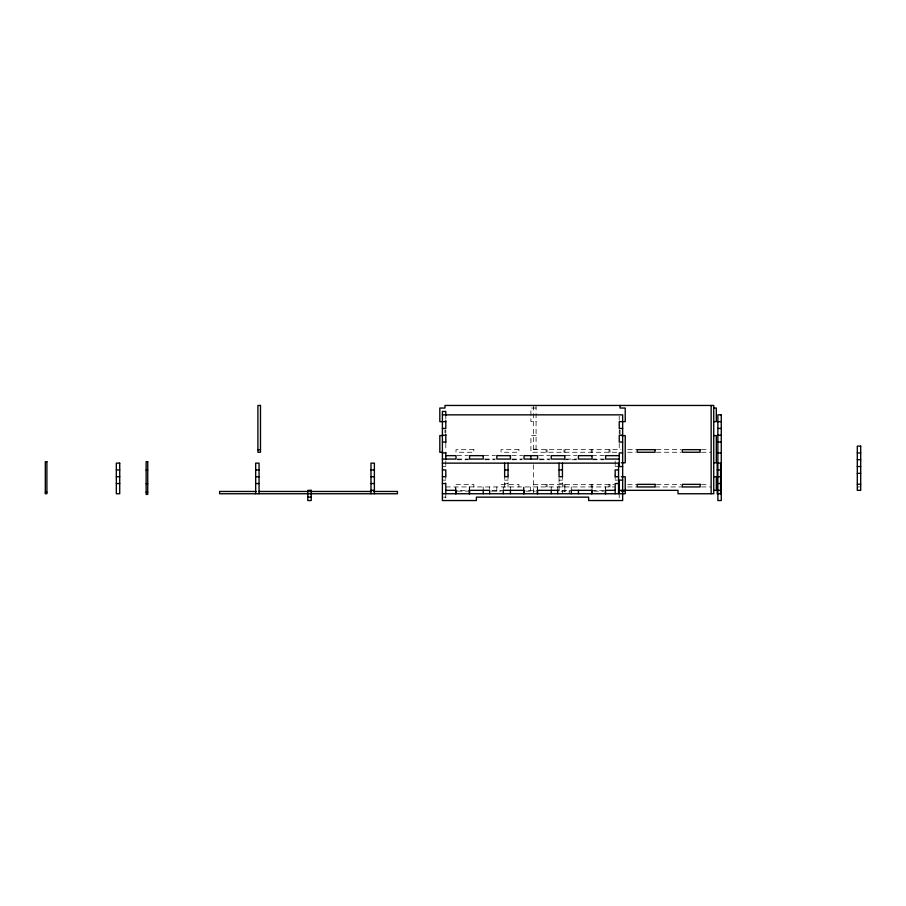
<?xml version="1.0" encoding="UTF-8"?>
<svg xmlns="http://www.w3.org/2000/svg" width="906" height="906" viewBox="0 0 906 906"><rect width="100%" height="100%" fill="white"/><g stroke="black" fill="none" stroke-linecap="round" stroke-linejoin="round"><path stroke-width="0.68" stroke-dasharray="4.53 3.4" d="M536.069 408.04L530.905 408.04L530.905 421.641L536.069 421.641M536.069 435.593L530.905 435.593L530.905 452.253L616.805 452.253M533.487 449.195L536.069 449.195M533.487 449.67L620.893 449.67M627.688 449.67L637.212 449.67M656.431 449.67L680.916 449.67M701.504 449.67L708.39 449.67M627.688 452.253L635.853 452.253M656.431 452.253L680.916 452.253M701.504 452.253L711.142 452.253M457.077 455.65L468.357 455.65M484.144 455.65L495.457 455.65M511.777 455.65L522.66 455.65M538.866 455.65L549.863 455.65M565.661 455.65L577.077 455.65M592.037 455.65L604.279 455.65M457.36 459.059L469.602 459.059M484.574 459.059L495.457 459.059M511.777 459.059L522.66 459.059M538.979 459.059L549.863 459.059M566.193 459.059L577.077 459.059M592.037 459.059L604.279 459.059M457.009 459.738L468.209 459.738M485.027 459.738L494.835 459.738M512.173 459.738L521.822 459.738M539.75 459.738L549.398 459.738M563.838 459.738L576.318 459.738M592.966 459.738L604.064 459.738M442.4 466.533L445.797 466.533M615.163 466.533L618.56 466.533M442.4 480.135L445.797 480.135M504.631 480.135L508.04 480.135M559.047 480.135L562.445 480.135M615.163 480.135L617.428 480.135M504.631 483.544L508.04 483.544M559.047 483.544L562.445 483.544M533.487 484.359L614.087 484.359M627.688 484.359L637.212 484.359M656.431 484.359L680.916 484.359M701.504 484.359L708.39 484.359M445.797 486.941L615.163 486.941M627.688 486.941L637.212 486.941M655.061 486.941L682.275 486.941M701.504 486.941L711.142 486.941M857.303 486.941L859.567 486.941M591.697 490.339L605.638 490.339L605.638 486.941M457.371 491.154L468.368 491.154M491.539 491.154L501.063 491.154M525.718 491.154L535.242 491.154M561.233 491.154L569.421 491.154M593.928 491.154L603.543 491.154M443.532 497.145L445.797 497.145M620.055 430.01L620.055 434.189M619.24 416.205L619.24 420.282M619.24 429.806L619.24 433.883M619.24 443.408L619.24 450.214M619.24 495.106L619.24 497.824M615.163 461.097L615.163 467.213M615.163 474.699L615.163 480.814M610.01 449.67L610.01 452.253M610.01 484.359L610.01 486.941M609.036 449.67L609.036 452.253M609.036 484.359L609.036 486.941M605.299 486.941L605.299 490.339M592.15 449.67L592.15 452.253M592.15 484.359L592.15 486.941M592.037 486.941L592.037 490.339M591.188 449.67L591.188 452.253M591.188 484.359L591.188 486.941M571.29 486.941L571.29 490.339L559.047 490.339L559.047 474.699M569.195 490.339L569.195 493.747M564.948 449.67L564.948 452.253M564.948 484.359L564.948 486.941M564.834 486.941L564.834 493.747M563.974 449.67L563.974 452.253M563.974 484.359L563.974 486.941M562.445 474.699L562.445 493.747M557.688 486.941L557.688 490.339M551.222 486.941L551.222 490.339M547.088 449.67L547.088 452.253M547.088 484.359L547.088 486.941M546.125 449.67L546.125 452.253M546.125 484.359L546.125 486.941M537.62 486.941L537.62 490.339L523.679 490.339L523.679 486.941M537.281 486.941L537.281 490.339M536.069 405.458L536.069 452.253M533.487 405.458L533.487 452.253M533.487 464.699L533.487 493.747M530.486 486.941L530.486 490.339M524.019 486.941L524.019 490.339M518.923 486.941L518.923 484.359L501.063 484.359L501.063 486.941M510.418 486.941L510.418 490.339M508.04 474.699L508.04 490.339M504.631 474.699L504.631 490.339L489.67 490.339L489.67 486.941M503.272 486.941L503.272 490.339M496.816 486.941L496.816 493.747M483.215 486.941L483.215 490.339M473.861 486.941L473.861 484.359L456.001 484.359L456.001 490.339M469.602 486.941L469.602 490.339L455.661 490.339L455.661 486.941M469.263 486.941L469.263 490.339M445.797 416.205L445.797 419.285M445.797 429.806L445.797 432.683M445.797 443.408L445.797 451.063M445.797 461.097L445.797 468.028M445.797 474.699L445.797 483.544M445.797 494.891L445.797 497.824M444.982 430.01L444.982 432.796M473.861 449.67L456.001 449.67L456.001 452.253L473.861 452.253L473.861 449.67M518.923 449.67L501.063 449.67L501.063 452.253L518.923 452.253L518.923 449.67"/><path stroke-width="1.36" d="M713.735 408.04L716.318 408.04L716.318 421.641L713.735 421.641M442.4 414.846L622.649 414.846L622.649 500.542L588.64 500.542L588.64 497.145L476.409 497.145L476.409 500.542L442.4 500.542L442.4 411.437L445.797 411.437L445.797 415.684M445.797 421.641L439.818 421.641L439.818 408.04L444.982 408.04L444.982 405.458L713.735 405.458L713.735 493.747L678.016 493.747L678.016 490.339L619.24 490.339M717.869 421.641L721.267 421.641M442.4 428.447L445.797 428.447L445.797 420.599M622.649 428.447L619.24 428.447L619.24 421.641L625.231 421.641L625.231 408.04L620.055 408.04L620.055 405.458M717.869 428.447L721.267 428.447M442.4 435.242L445.797 435.242M622.649 435.242L619.24 435.242L619.24 442.049L622.649 442.049M717.869 435.242L721.267 435.242M442.4 435.593L439.818 435.593L439.818 452.253L442.4 452.253M621.346 435.593L625.231 435.593L625.231 462.796L621.346 462.796M713.735 435.593L716.318 435.593L716.318 462.796L713.735 462.796M442.4 442.049L445.797 442.049M717.869 442.049L721.267 442.049M257.904 449.67L260.486 449.67M442.4 452.932L445.797 452.932M622.649 452.932L619.24 452.932L619.24 466.533L622.649 466.533M717.869 452.932L721.267 452.932M857.303 452.932L860.7 452.932M445.797 455.65L456.001 455.65L456.001 459.059L442.4 459.059M619.24 455.65L605.638 455.65L605.638 459.059L619.24 459.059M857.303 459.738L860.7 459.738M442.4 463.136L618.56 463.136L618.56 493.747M857.303 466.533L860.7 466.533M116.33 469.931L119.728 469.931M255.662 469.931L259.059 469.931M370.984 469.931L374.382 469.931M442.4 469.931L445.797 469.931L445.797 476.737L442.4 476.737M504.631 469.931L508.04 469.931M559.047 469.931L562.445 469.931M618.56 469.931L615.163 469.931L615.163 476.737L618.56 476.737M717.19 469.931L720.587 469.931M146.138 470.123L147.735 470.123M857.303 473.34L860.7 473.34M116.33 476.737L119.728 476.737M255.662 476.737L259.059 476.737M370.984 476.737L374.382 476.737M621.346 476.737L625.231 476.737L625.231 490.339M713.735 476.737L716.318 476.737L716.318 490.339L713.735 490.339M717.19 476.737L720.587 476.737M622.649 480.135L619.24 480.135L619.24 493.747M116.33 483.544L119.728 483.544M255.662 483.544L259.059 483.544M370.984 483.544L374.382 483.544M442.4 483.544L445.797 483.544L445.797 493.747M618.56 483.544L615.163 483.544L615.163 493.747M717.19 483.544L720.587 483.544M146.138 483.725L147.735 483.725M857.303 484.223L860.7 484.223M370.984 490.339L374.382 490.339M445.797 490.339L456.001 490.339L456.001 493.747M559.047 490.339L537.281 490.339L537.281 493.747M615.163 490.339L605.299 490.339L605.299 493.747M717.19 490.339L720.587 490.339M621.346 491.154L625.231 491.154L625.231 493.747L442.4 493.747M256.296 491.46L219.592 491.46L219.592 493.747L397.451 493.747L397.451 491.46L373.453 491.46M259.116 491.46L371.132 491.46M45.3 492.139L46.897 492.139M146.138 492.139L147.735 492.139M721.267 493.747L717.19 493.747L717.19 463.136L720.587 463.136L720.587 493.747M307.791 497.145L311.2 497.145M711.142 405.458L711.142 493.747M605.638 490.339L605.638 493.747M592.037 493.747L592.037 490.339L571.29 490.339L571.29 493.747M591.697 490.339L591.697 493.747M578.436 490.339L578.436 493.747M562.445 463.136L562.445 476.737L559.047 476.737L559.047 463.136M557.688 490.339L557.688 493.747M551.222 490.339L551.222 493.747M537.62 490.339L537.62 493.747M530.825 455.65L530.825 459.059M524.019 490.339L524.019 493.747M523.679 493.747L523.679 490.339L503.272 490.339L503.272 493.747M510.418 490.339L510.418 493.747M508.04 463.136L508.04 476.737L504.631 476.737L504.631 463.136M489.67 493.747L489.67 490.339L469.263 490.339L469.263 493.747M483.215 490.339L483.215 493.747M469.602 490.339L469.602 493.747M455.661 490.339L455.661 493.747M445.797 434.099L445.797 442.581M445.797 452.479L445.797 459.546M374.382 493.747L374.382 463.136L370.984 463.136L370.984 493.747M259.059 493.747L259.059 463.136L255.662 463.136L255.662 493.747M260.486 405.458L257.904 405.458L257.904 452.253L260.486 452.253L260.486 405.458M721.267 414.846L717.869 414.846L717.869 500.542L721.267 500.542L721.267 414.846M860.7 446.126L857.303 446.126L857.303 490.339L860.7 490.339L860.7 446.126M655.061 449.67L637.212 449.67L637.212 452.253L655.061 452.253L655.061 449.67M700.123 449.67L682.275 449.67L682.275 452.253L700.123 452.253L700.123 449.67M483.215 455.65L469.602 455.65L469.602 459.059L483.215 459.059L483.215 455.65M510.418 455.65L496.816 455.65L496.816 459.059L510.418 459.059L510.418 455.65M537.62 455.65L524.019 455.65L524.019 459.059L537.62 459.059L537.62 455.65M564.834 455.65L551.222 455.65L551.222 459.059L564.834 459.059L564.834 455.65M592.037 455.65L578.436 455.65L578.436 459.059L592.037 459.059L592.037 455.65M46.897 461.709L45.3 461.709L45.3 493.747L46.897 493.747L46.897 461.709M147.735 461.709L146.138 461.709L146.138 494.427L147.735 494.427L147.735 461.709M119.728 463.136L116.33 463.136L116.33 493.747L119.728 493.747L119.728 463.136M655.061 484.359L637.212 484.359L637.212 486.941L655.061 486.941L655.061 484.359M700.123 484.359L682.275 484.359L682.275 486.941L700.123 486.941L700.123 484.359M311.2 490.339L307.791 490.339L307.791 500.542L311.2 500.542L311.2 490.339"/></g></svg>
